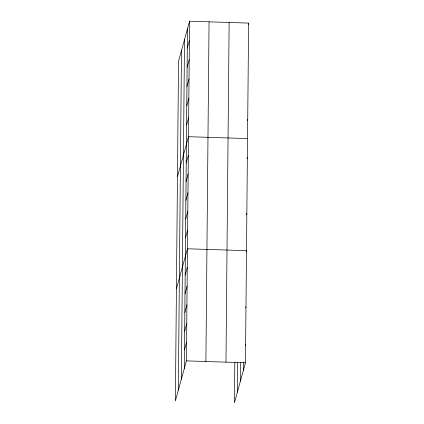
<?xml version="1.0" encoding="UTF-8"?>
<svg xmlns="http://www.w3.org/2000/svg" width="424" height="424" viewBox="0 0 424 424"><rect width="100%" height="100%" fill="white"/><g stroke="black" fill="none" stroke-linecap="round" stroke-linejoin="round"><path stroke-width="0.64" d="M178.329 390.213L181.488 50.535M181.361 379.199L184.519 39.522M184.308 368.509L187.466 28.832M189.565 21.2L178.541 61.226L175.382 400.903L186.406 360.877L189.565 21.2L248.618 23.097L245.459 362.774L234.435 402.8L234.811 362.213M205.894 361.502L209.053 21.825M225.971 362.149L229.13 22.472M237.376 392.11L237.652 362.478M240.413 381.096L240.583 362.414M243.355 370.406L243.434 362.032M187.286 48.082L189.39 40.45M187.106 67.331L189.21 59.699M186.926 86.576L189.03 78.944M186.751 105.825L188.85 98.193M186.571 125.075L188.669 117.443M177.465 176.718L188.494 136.692L247.542 138.59M186.216 163.007L188.32 155.375M186.041 181.689L188.145 174.057M185.871 200.372L187.97 192.74M185.696 219.049L187.795 211.422M185.521 237.732L187.625 230.1M248.268 24.369L248.618 23.097M176.426 288.808L187.45 248.782L246.503 250.679L246.148 251.951M185.177 275.096L187.276 267.464M185.002 293.779L187.101 286.147M184.827 312.462L186.931 304.829M184.652 331.144L186.756 323.512M247.372 120.612L247.722 119.34M184.477 349.827L186.581 342.195M247.017 158.539L247.367 157.267M246.498 214.586L246.848 213.314M245.629 307.999L245.978 306.727M245.284 345.364L245.634 344.092M186.406 360.877L245.459 362.774"/></g></svg>
